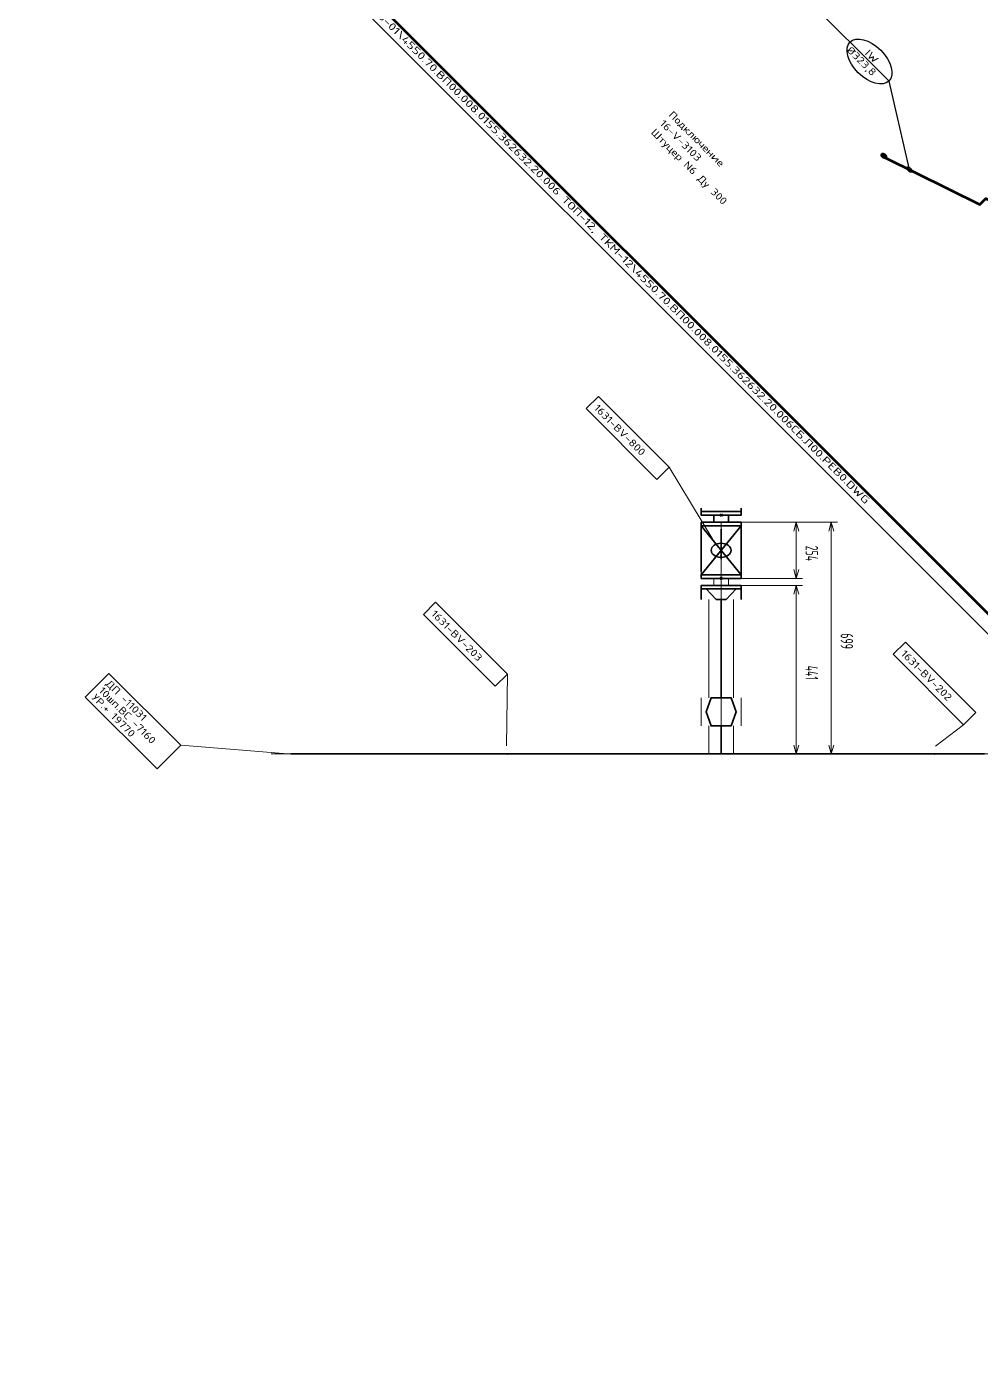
# Model space of a CAD drawing. Header units: millimetres. Extents: x -1501 to 8157, y -8271 to 1386.
# Drawn here: x 5970.7 to 6161.1, y -6271.6 to -6002.8 of the extents above; entities that cross this region are included whole.
import ezdxf
from ezdxf import colors
from ezdxf.entities.mleader import LeaderData, LeaderLine
from ezdxf.enums import TextEntityAlignment as Align
from ezdxf.math import Vec2, Vec3

# ---------------------------------------------------------------- set-up
doc = ezdxf.new("R2010")
doc.units = ezdxf.units.MM
doc.header["$MEASUREMENT"] = 0
for name, color, linetype, lineweight in [('--TEXT--', 7, 'Continuous', 25), ('OFORMLENIE', 7, 'Continuous', 25), ('подложка', 253, 'Continuous', 13), ('СН', 1, 'Continuous', 50)]:
    doc.layers.add(name, color=color, linetype=linetype, lineweight=lineweight)
doc.layers.add('непечат', color=2, linetype='Continuous', plot=False)
doc.layers.add('Построение', color=7, linetype='Continuous')
doc.styles.add('GOST 2.304', font='CS_Gost2304.shx')
doc.styles.add('GOST_2.304', font='CS_Gost2304.shx', dxfattribs={"height": 2.5})
doc.styles.add('Style-CS_Gost2304', font='CS_Gost2304.shx')
doc.styles.add('TNR_30', font='times.ttf', dxfattribs={"height": 3})

# ---------------------------------------------------------------- blocks, each defined once
blk = doc.blocks.new('TerminatorOpen_0.4')
at = {"color": 0, "linetype": 'ByBlock', "lineweight": -2}
for q in [(-1, 0.2), (-1, 0), (-1, -0.2)]:
    blk.add_line((0, 0), q, dxfattribs=at)
blk = doc.blocks.new('*U13')
at = {"layer": 'СН'}
blk.add_hatch(color=256, dxfattribs=at).paths.add_polyline_path([(0.5, 0, 1), (-0.5, 0, 1)])
blk.add_circle((0, 0), 0.5, dxfattribs=at)
blk = doc.blocks.new('_DotSmall')
at = {"color": 0, "linetype": 'ByBlock', "const_width": 0.5}
blk.add_lwpolyline([(-0.0625, 0, 1), (0.0625, 0, 1)], format="xyb", close=True, dxfattribs=at)
blk = doc.blocks.new('*U21')
at = {"color": 0, "linetype": 'ByBlock', "lineweight": -2}
blk.add_lwpolyline([(420, 297), (0, 297), (0, 0), (420, 0)], close=True, dxfattribs=at)
at = {"color": 0, "linetype": 'ByBlock', "lineweight": 50}
blk.add_lwpolyline([(20, 292), (415, 292), (415, 5), (20, 5)], close=True, dxfattribs=at)
at = {"color": 0, "linetype": 'ByBlock', "lineweight": -2, "insert": (8, 2.5), "char_height": 2.5, "attachment_point": 4, "style": 'GOST_2.304'}
blk.add_mtext('C:\\\\Users\\\\GrigoryAO\\\\Desktop\\\\03-23-01\\\\4550.70.ВП00.008.0155.362632.20.006 ТОП-12, ТКМ-12\\\\4550.70.ВП00.008.0155.362632.20.006СБ.Л00.РЕВ0.DWG', dxfattribs=at)
at = {"color": 0, "linetype": 'ByBlock', "lineweight": -2, "style": 'TNR_30'}
blk.add_attdef('ВЕРХНИЙ_НОМЕР_ЛИСТА', text='', height=3, dxfattribs=at).set_placement((410, 287), align=Align.MIDDLE_CENTER)

msp = doc.modelspace()

# ---------------------------------------------------------------- hatches: boundary and pattern name
at = {"layer": 'подложка', "extrusion": (2.35514e-16, 0.707107, -0.707107)}
h = msp.add_hatch(color=252, dxfattribs=at)
edge = h.paths.add_edge_path()
edge.add_arc((-6109.4, -4141.59), 1, 90, 450)
at = {"layer": 'подложка', "extrusion": (-3.92523e-17, -0.707107, 0.707107)}
h = msp.add_hatch(color=252, dxfattribs=at)
edge = h.paths.add_edge_path()
edge.add_arc((6109.4, -4169.36), 1, -90, 270)
h = msp.add_hatch(color=252, dxfattribs=at)
edge = h.paths.add_edge_path()
edge.add_arc((6109.4, -4177.3), 1, -90, 270)
at = {"layer": 'подложка', "extrusion": (-3.92523e-17, 0.707107, -0.707107)}
h = msp.add_hatch(color=252, dxfattribs=at)
edge = h.paths.add_edge_path()
edge.add_arc((-6109.4, -4177.3), 0.496, 90, 450)
h = msp.add_hatch(color=252, dxfattribs=at)
edge = h.paths.add_edge_path()
edge.add_arc((-6109.4, -4185.24), 0.496, 90, 450)
at = {"layer": 'подложка', "extrusion": (1.96262e-16, 1, -3.92523e-17)}
h = msp.add_hatch(color=252, dxfattribs=at)
edge = h.paths.add_edge_path()
edge.add_arc((-6023.45, 229.29), 1, 180, 540)
at = {"layer": 'Построение', "linetype": 'Continuous', "lineweight": 30, "extrusion": (-1.96262e-16, -1, 3.92523e-17)}
h = msp.add_hatch(color=256, dxfattribs=at)
edge = h.paths.add_edge_path()
edge.add_arc((6052.75, 229.29), 1, 180, 540)
at = {"layer": 'Построение', "linetype": 'Continuous', "lineweight": 30, "extrusion": (1.96262e-16, 1, -3.92523e-17)}
h = msp.add_hatch(color=256, dxfattribs=at)
edge = h.paths.add_edge_path()
edge.add_arc((-6080.54, 229.29), 1, 180, 540)
h = msp.add_hatch(color=256, dxfattribs=at)
edge = h.paths.add_edge_path()
edge.add_arc((-6138.18, 229.29), 1, 180, 540)

# ---------------------------------------------------------------- linework, layer by layer
at = {"layer": '--TEXT--', "extrusion": (-0.57735, -0.57735, 0.57735)}
msp.add_circle((8590.49, 158.36), 5.51, dxfattribs=at)
at = {"layer": 'непечат', "color": 3, "extrusion": (-0.57735, -0.57735, 0.57735)}
msp.add_lwpolyline([(-1387.86, 992.34), (10962.33, 992.34), (10962.33, -1271.92), (-1387.86, -1271.92)], close=True, dxfattribs=at)
at = {"layer": 'подложка', "color": 252, "extrusion": (-0.57735, -0.57735, 0.57735)}
for p, q in [((6107.77, -6105.26, 270.52), (6099.03, -6090.8, 276.24)), ((6066.52, -6146.48, 230.8), (6066.71, -6132.15, 245.32)), ((6152.21, -6146.57, 230.97), (6157.83, -6142.27, 240.9)), ((6022.74, -6148.12, 228.58), (6001.46, -6146.38, 209.04))]:
    msp.add_line(p, q, dxfattribs=at)
at = {"layer": 'подложка', "color": 252, "extrusion": (-1.11022e-16, -0.707107, 0.707107)}
for p, q in [((6109.4, -6101.81, 275.6), (6125.65, -6101.81, 275.6)), ((6109.4, -6101.81, 275.6), (6132.65, -6101.81, 275.6)), ((6124.4, -6103.58, 273.83), (6124.4, -6111.27, 266.14)), ((6131.4, -6103.58, 273.83), (6131.4, -6146.35, 231.06)), ((6105.4, -6113.04, 264.37), (6105.4, -6111.63, 265.78)), ((6109.4, -6113.04, 264.37), (6125.65, -6113.04, 264.37)), ((6109.4, -6114.44, 262.97), (6125.65, -6114.44, 262.97)), ((6124.4, -6116.21, 261.2), (6124.4, -6146.35, 231.06)), ((6105.4, -6136.89, 240.52), (6105.4, -6142.5, 234.91)), ((6113.4, -6136.89, 240.52), (6113.4, -6142.5, 234.91)), ((6109.4, -6148.12, 229.29), (6125.65, -6148.12, 229.29)), ((6109.4, -6148.12, 229.29), (6132.65, -6148.12, 229.29))]:
    msp.add_line(p, q, dxfattribs=at)
at = {"layer": 'подложка', "color": 252, "extrusion": (-1, 5.55112e-17, -5.55112e-17)}
for q in [(6109.4, -6148.12, 229.29), (6109.4, -6101.81, 275.6)]:
    msp.add_line((6109.4, -6101.81, 229.29), q, dxfattribs=at)
at = {"layer": 'подложка', "color": 252}
for p, q in [((6109.4, -6103.82, 232.29), (6109.4, -6103.82, 250.48)), ((6109.4, -6103.82, 254.48), (6109.4, -6103.82, 262.39)), ((6109.4, -6105.84, 229.29), (6109.4, -6105.84, 252)), ((6109.4, -6105.84, 256), (6109.4, -6105.84, 261.57)), ((6109.4, -6105.84, 265.57), (6109.4, -6105.84, 265.73)), ((6109.4, -6107.85, 229.29), (6109.4, -6107.85, 253.52)), ((6109.4, -6107.85, 257.52), (6109.4, -6107.85, 259.56)), ((6109.4, -6107.85, 263.56), (6109.4, -6107.85, 263.98)), ((6109.4, -6109.86, 229.29), (6109.4, -6109.86, 255.04)), ((6109.4, -6109.86, 259.04), (6109.4, -6109.86, 259.19)), ((6109.4, -6109.86, 264.6), (6109.4, -6109.86, 265.55)), ((6109.4, -6111.88, 229.29), (6109.4, -6111.88, 255.53)), ((6109.4, -6113.89, 229.29), (6109.4, -6113.89, 257.24)), ((6109.4, -6115.9, 229.29), (6109.4, -6115.9, 254.61)), ((6109.4, -6117.92, 229.29), (6109.4, -6117.92, 252.59)), ((6109.4, -6117.92, 256.59), (6109.4, -6117.92, 257.49)), ((6109.4, -6119.93, 229.29), (6109.4, -6119.93, 250.58)), ((6109.4, -6119.93, 254.58), (6109.4, -6119.93, 255.48)), ((6109.4, -6121.94, 229.29), (6109.4, -6121.94, 231.25)), ((6109.4, -6121.94, 238.32), (6109.4, -6121.94, 248.57)), ((6109.4, -6121.94, 252.57), (6109.4, -6121.94, 253.47)), ((6109.4, -6123.96, 229.29), (6109.4, -6123.96, 232.26)), ((6109.4, -6123.96, 239.32), (6109.4, -6123.96, 246.55)), ((6109.4, -6123.96, 250.55), (6109.4, -6123.96, 251.45)), ((6109.4, -6125.97, 229.29), (6109.4, -6125.97, 234.8)), ((6109.4, -6125.97, 238.8), (6109.4, -6125.97, 244.54)), ((6109.4, -6125.97, 248.54), (6109.4, -6125.97, 249.44)), ((6109.4, -6127.98, 229.29), (6109.4, -6127.98, 235.63)), ((6109.4, -6127.98, 239.63), (6109.4, -6127.98, 242.53)), ((6109.4, -6127.98, 246.53), (6109.4, -6127.98, 247.43)), ((6109.4, -6130, 229.29), (6109.4, -6130, 234.8)), ((6109.4, -6130, 238.8), (6109.4, -6130, 240.51)), ((6109.4, -6130, 244.51), (6109.4, -6130, 245.41)), ((6109.4, -6132.01, 229.29), (6109.4, -6132.01, 233.96)), ((6109.4, -6132.01, 237.96), (6109.4, -6132.01, 238.5)), ((6109.4, -6132.01, 242.5), (6109.4, -6132.01, 243.4)), ((6109.4, -6134.03, 229.29), (6109.4, -6134.03, 231.84)), ((6109.4, -6134.03, 240.49), (6109.4, -6134.03, 241.38)), ((6109.4, -6136.04, 229.29), (6109.4, -6136.04, 231.37)), ((6109.4, -6138.05, 229.29), (6109.4, -6138.05, 229.36)), ((6109.4, -6140.07, 229.29), (6109.4, -6140.07, 230.45)), ((6109.4, -6144.09, 229.29), (6109.4, -6144.09, 231.32)), ((6023.45, -6148.12, 232.12), (6052.75, -6148.12, 232.12)), ((6023.45, -6148.12, 226.46), (6052.75, -6148.12, 226.46)), ((6138.18, -6148.12, 232.12), (6080.54, -6148.12, 232.12)), ((6138.18, -6148.12, 226.46), (6080.54, -6148.12, 226.46))]:
    msp.add_line(p, q, dxfattribs=at)
at = {"layer": 'подложка', "color": 252, "extrusion": (-2.22045e-16, -0.707107, 0.707107)}
for p, q in [((6106.95, -6136.89, 240.52), (6106.95, -6117.25, 260.16)), ((6111.85, -6136.89, 240.52), (6111.85, -6117.25, 260.16))]:
    msp.add_line(p, q, dxfattribs=at)
at = {"layer": 'подложка', "color": 252, "extrusion": (-1.66533e-16, -0.707107, 0.707107)}
for p, q in [((6106.95, -6142.5, 234.91), (6106.95, -6148.12, 229.29)), ((6111.85, -6142.5, 234.91), (6111.85, -6148.12, 229.29))]:
    msp.add_line(p, q, dxfattribs=at)
at = {"layer": 'подложка', "color": 252, "extrusion": (-5.55112e-17, -1, 5.55112e-17)}
for p, q in [((6023.45, -6148.12, 229.29), (6023.45, -6148.12, 213.04)), ((6023.45, -6148.12, 229.29), (6023.45, -6148.12, 206.04)), ((6025.95, -6148.12, 214.29), (6054.22, -6148.12, 214.29)), ((6025.95, -6148.12, 207.29), (6207.65, -6148.12, 207.29)), ((6056.72, -6148.12, 229.29), (6056.72, -6148.12, 213.04)), ((6058.7, -6148.12, 229.29), (6058.7, -6148.12, 213.04)), ((6061.2, -6148.12, 214.29), (6072.09, -6148.12, 214.29)), ((6074.59, -6148.12, 229.29), (6074.59, -6148.12, 213.04)), ((6076.57, -6148.12, 229.29), (6076.57, -6148.12, 213.04)), ((6079.07, -6148.12, 214.29), (6106.9, -6148.12, 214.29)), ((6109.4, -6148.12, 229.29), (6109.4, -6148.12, 213.04)), ((6109.4, -6148.12, 229.29), (6109.4, -6148.12, 213.04)), ((6111.9, -6148.12, 214.29), (6139.65, -6148.12, 214.29)), ((6142.15, -6148.12, 229.29), (6142.15, -6148.12, 213.04)), ((6144.13, -6148.12, 229.29), (6144.13, -6148.12, 213.04)), ((6146.63, -6148.12, 214.29), (6157.51, -6148.12, 214.29)), ((6160.01, -6148.12, 229.29), (6160.01, -6148.12, 213.04))]:
    msp.add_line(p, q, dxfattribs=at)
at = {"layer": 'подложка', "color": 252, "extrusion": (1, -5.55112e-17, 5.55112e-17), "elevation": 6109.4, "flags": 128}
msp.add_lwpolyline([(-6148.12, 229.29), (-6101.81, 229.29), (-6101.81, 275.6)], dxfattribs=at)
at = {"layer": 'подложка', "color": 252, "extrusion": (-1, 5.55112e-17, -5.55112e-17), "elevation": -6109.4, "flags": 128}
msp.add_lwpolyline([(6101.81, 229.29), (6104.81, 229.29), (6104.81, 232.29), (6101.81, 232.29), (6101.81, 229.29)], dxfattribs=at)
at = {"layer": 'подложка', "color": 252, "extrusion": (5.55112e-17, 1, -5.55112e-17), "elevation": -6148.12, "flags": 128}
msp.add_lwpolyline([(-6020.47, 232.27), (-6023.45, 230.28), (-6023.45, 228.3), (-6020.47, 226.31)], dxfattribs=at)
at = {"layer": 'подложка', "color": 252}
for points in [[(6084.89, -6076.66, 276.24), (6099.03, -6090.8, 276.24), (6096.58, -6093.25, 271.34), (6082.44, -6079.11, 271.34)], [(6107.92, -6114.44, 262.97), (6107.92, -6113.04, 264.37), (6110.89, -6113.04, 264.37), (6110.89, -6114.44, 262.97)], [(6052.37, -6117.81, 245.33), (6066.71, -6132.15, 245.33), (6064.26, -6134.6, 240.43), (6049.92, -6120.25, 240.43)], [(6146.22, -6125.76, 245.79), (6160.28, -6139.82, 245.79), (6157.83, -6142.27, 240.9), (6143.77, -6128.21, 240.9)], [(5987.11, -6132.01, 209.06), (6001.48, -6146.38, 209.06), (5996.75, -6151.12, 199.59), (5982.38, -6136.75, 199.59)], [(6019.48, -6148.12, 233.26), (6020.47, -6148.12, 233.26), (6020.47, -6148.12, 225.32), (6019.48, -6148.12, 225.32)]]:
    msp.add_3dface(points, dxfattribs=at)
at = {"layer": 'Построение', "linetype": 'Continuous', "lineweight": 30, "extrusion": (-1.11022e-16, -0.707107, 0.707107)}
for p, q in [((6105.4, -6100.41, 277), (6105.4, -6098.99, 278.42)), ((6113.4, -6100.41, 277), (6113.4, -6098.99, 278.42)), ((6105.4, -6101.81, 275.6), (6105.4, -6103.22, 274.19)), ((6113.4, -6101.81, 275.6), (6113.4, -6103.22, 274.19)), ((6105.4, -6103.22, 274.19), (6105.4, -6111.63, 265.78)), ((6113.4, -6103.22, 274.19), (6113.4, -6111.63, 265.78)), ((6113.4, -6113.04, 264.37), (6113.4, -6111.63, 265.78)), ((6105.4, -6114.44, 262.97), (6105.4, -6115.86, 261.55)), ((6113.4, -6114.44, 262.97), (6113.4, -6115.86, 261.55)), ((6105.4, -6115.86, 261.55), (6105.4, -6117.25, 260.16)), ((6113.4, -6115.86, 261.55), (6113.4, -6117.25, 260.16))]:
    msp.add_line(p, q, dxfattribs=at)
at = {"layer": 'Построение', "linetype": 'Continuous', "lineweight": 30, "extrusion": (-1.66533e-16, -0.707107, 0.707107)}
for p, q in [((6105.4, -6098.99, 278.42), (6105.4, -6099.7, 277.71)), ((6113.4, -6098.99, 278.42), (6113.4, -6099.7, 277.71))]:
    msp.add_line(p, q, dxfattribs=at)
at = {"layer": 'Построение', "linetype": 'Continuous', "lineweight": 30, "extrusion": (5.55112e-17, -0.707107, 0.707107)}
for p, q in [((6109.15, -6100.23, 277.18), (6109.65, -6100.58, 276.83)), ((6109.65, -6100.23, 277.18), (6109.15, -6100.58, 276.83)), ((6109.15, -6112.86, 264.55), (6109.65, -6113.22, 264.19)), ((6109.65, -6112.86, 264.55), (6109.15, -6113.22, 264.19))]:
    msp.add_line(p, q, dxfattribs=at)
at = {"layer": 'Построение', "linetype": 'Continuous', "lineweight": 30, "extrusion": (5.55112e-17, 0.707107, -0.707107)}
for p, q in [((6113.38, -6112.34, 265.07), (6105.43, -6102.51, 274.9)), ((6113.38, -6102.51, 274.9), (6105.43, -6112.34, 265.07)), ((6109.4, -6148.12, 229.29), (6109.4, -6142.5, 234.91))]:
    msp.add_line(p, q, dxfattribs=at)
at = {"layer": 'Построение', "linetype": 'Continuous', "lineweight": 30, "extrusion": (-1, 5.55112e-17, -5.55112e-17)}
msp.add_line((6109.4, -6109.19, 271.75), (6109.4, -6103.18, 265.74), dxfattribs=at)
at = {"layer": 'Построение', "linetype": 'Continuous', "lineweight": 30}
for p, q in [((6109.4, -6136.89, 240.52), (6109.4, -6117.25, 260.16)), ((6023.45, -6148.12, 229.29), (6052.75, -6148.12, 229.29)), ((6054.72, -6148.12, 233.29), (6052.75, -6148.12, 233.29)), ((6054.72, -6148.12, 225.29), (6052.75, -6148.12, 225.29)), ((6056.72, -6148.12, 233.29), (6054.72, -6148.12, 233.29)), ((6056.72, -6148.12, 225.29), (6054.72, -6148.12, 225.29)), ((6058.7, -6148.12, 233.29), (6060.7, -6148.12, 233.29)), ((6058.7, -6148.12, 225.29), (6060.7, -6148.12, 225.29)), ((6060.7, -6148.12, 233.29), (6072.59, -6148.12, 233.29)), ((6060.7, -6148.12, 225.29), (6072.59, -6148.12, 225.29)), ((6074.59, -6148.12, 233.29), (6072.59, -6148.12, 233.29)), ((6074.59, -6148.12, 225.29), (6072.59, -6148.12, 225.29)), ((6076.57, -6148.12, 233.29), (6078.57, -6148.12, 233.29)), ((6076.57, -6148.12, 225.29), (6078.57, -6148.12, 225.29)), ((6078.57, -6148.12, 233.29), (6080.54, -6148.12, 233.29)), ((6078.57, -6148.12, 225.29), (6080.54, -6148.12, 225.29)), ((6138.18, -6148.12, 229.29), (6080.54, -6148.12, 229.29)), ((6140.15, -6148.12, 233.29), (6138.18, -6148.12, 233.29)), ((6140.15, -6148.12, 225.29), (6138.18, -6148.12, 225.29)), ((6142.15, -6148.12, 233.29), (6140.15, -6148.12, 233.29)), ((6142.15, -6148.12, 225.29), (6140.15, -6148.12, 225.29)), ((6144.13, -6148.12, 233.29), (6146.13, -6148.12, 233.29)), ((6144.13, -6148.12, 225.29), (6146.13, -6148.12, 225.29)), ((6158.01, -6148.12, 233.29), (6146.13, -6148.12, 233.29)), ((6158.01, -6148.12, 225.29), (6146.13, -6148.12, 225.29)), ((6160.01, -6148.12, 233.29), (6158.01, -6148.12, 233.29)), ((6160.01, -6148.12, 225.29), (6158.01, -6148.12, 225.29))]:
    msp.add_line(p, q, dxfattribs=at)
at = {"layer": 'Построение', "linetype": 'Continuous', "lineweight": 30, "extrusion": (-5.55112e-17, -1, 5.55112e-17)}
for p, q in [((6058.95, -6148.12, 229.54), (6058.45, -6148.12, 229.04)), ((6058.95, -6148.12, 229.04), (6058.45, -6148.12, 229.54)), ((6076.82, -6148.12, 229.54), (6076.32, -6148.12, 229.04)), ((6076.82, -6148.12, 229.04), (6076.32, -6148.12, 229.54)), ((6145.12, -6148.12, 233.26), (6159.02, -6148.12, 225.32)), ((6159.02, -6148.12, 233.26), (6145.12, -6148.12, 225.32)), ((6152.07, -6148.12, 226.79), (6152.07, -6148.12, 235.29))]:
    msp.add_line(p, q, dxfattribs=at)
at = {"layer": 'Построение', "linetype": 'Continuous', "lineweight": 30, "extrusion": (5.55112e-17, 1, -5.55112e-17)}
for p, q in [((6073.59, -6148.12, 233.26), (6059.7, -6148.12, 225.32)), ((6059.7, -6148.12, 233.26), (6073.59, -6148.12, 225.32)), ((6066.64, -6148.12, 226.79), (6066.64, -6148.12, 235.29)), ((6141.9, -6148.12, 229.54), (6142.4, -6148.12, 229.04)), ((6141.9, -6148.12, 229.04), (6142.4, -6148.12, 229.54)), ((6159.76, -6148.12, 229.54), (6160.26, -6148.12, 229.04)), ((6159.76, -6148.12, 229.04), (6160.26, -6148.12, 229.54))]:
    msp.add_line(p, q, dxfattribs=at)
at = {"layer": 'Построение', "linetype": 'Continuous', "lineweight": 30, "extrusion": (-5.55112e-17, -0.707107, 0.707107), "elevation": 4509.51, "flags": 128}
msp.add_lwpolyline([(6112.38, -4138.61), (6110.4, -4141.59), (6108.41, -4141.59), (6106.43, -4138.61)], dxfattribs=at)
at = {"layer": 'Построение', "linetype": 'Continuous', "lineweight": 30, "extrusion": (0, -0.707107, 0.707107), "elevation": 4509.51, "flags": 128}
msp.add_lwpolyline([(6111.4, -4177.3), (6112.4, -4173.36), (6111.4, -4169.36), (6107.4, -4169.36), (6106.4, -4173.36), (6107.4, -4177.3), (6111.4, -4177.3)], close=True, dxfattribs=at)
at = {"layer": 'Построение', "linetype": 'Continuous', "lineweight": 30, "extrusion": (-5.55112e-17, -1, 5.55112e-17), "elevation": 6148.12, "flags": 128}
for points in [[(6055.73, 232.27), (6052.75, 230.28), (6052.75, 228.3), (6055.73, 226.31)], [(6141.15, 232.27), (6138.18, 230.28), (6138.18, 228.3), (6141.15, 226.31)]]:
    msp.add_lwpolyline(points, dxfattribs=at)
at = {"layer": 'Построение', "linetype": 'Continuous', "lineweight": 30, "extrusion": (5.55112e-17, 1, -5.55112e-17), "elevation": -6148.12, "flags": 128}
msp.add_lwpolyline([(-6077.56, 232.27), (-6080.54, 230.28), (-6080.54, 228.3), (-6077.56, 226.31)], dxfattribs=at)
at = {"layer": 'Построение', "linetype": 'Continuous', "lineweight": 30, "extrusion": (5.55112e-17, 0.707107, -0.707107)}
msp.add_circle((-6109.4, -4127.69, -4509.51), 1.99, dxfattribs=at)
at = {"layer": 'Построение', "linetype": 'Continuous', "lineweight": 30, "extrusion": (5.55112e-17, 1, -5.55112e-17)}
msp.add_circle((-6066.64, 229.29, -6148.12), 1.99, dxfattribs=at)
at = {"layer": 'Построение', "linetype": 'Continuous', "lineweight": 30, "extrusion": (-5.55112e-17, -1, 5.55112e-17)}
msp.add_circle((6152.07, 229.29, 6148.12), 1.99, dxfattribs=at)
at = {"layer": 'Построение', "linetype": 'Continuous', "lineweight": 30, "extrusion": (-1, 5.55112e-17, -5.55112e-17)}
msp.add_point((6109.4, -6108.56, 271.07), dxfattribs=at)
at = {"layer": 'Построение', "linetype": 'Continuous', "lineweight": 30, "extrusion": (5.55112e-17, 1, -5.55112e-17)}
msp.add_point((6066.68, -6148.12, 227.72), dxfattribs=at)
at = {"layer": 'Построение', "linetype": 'Continuous', "lineweight": 30, "extrusion": (-5.55112e-17, -1, 5.55112e-17)}
msp.add_point((6152.04, -6148.12, 227.72), dxfattribs=at)
at = {"layer": 'Построение', "linetype": 'Continuous', "lineweight": 30, "extrusion": (1, -5.55112e-17, 5.55112e-17)}
msp.add_solid([(-6104.24, 263.98, 6109.4), (-6101.41, 266.8, 6109.4), (-6104.6, 264.33, 6109.4), (-6101.77, 267.16, 6109.4)], dxfattribs=at)
at = {"layer": 'Построение', "linetype": 'Continuous', "lineweight": 30, "extrusion": (-5.55112e-17, -1, 5.55112e-17)}
msp.add_solid([(6068.64, 235.79, 6148.12), (6064.64, 235.79, 6148.12), (6068.64, 235.29, 6148.12), (6064.64, 235.29, 6148.12)], dxfattribs=at)
at = {"layer": 'Построение', "linetype": 'Continuous', "lineweight": 30, "extrusion": (5.55112e-17, 1, -5.55112e-17)}
msp.add_solid([(-6150.07, 235.79, -6148.12), (-6154.07, 235.79, -6148.12), (-6150.07, 235.29, -6148.12), (-6154.07, 235.29, -6148.12)], dxfattribs=at)
at = {"layer": 'Построение', "linetype": 'Continuous', "lineweight": 30}
for points in [[(6113.38, -6099.7, 277.71), (6113.38, -6100.41, 277), (6105.43, -6100.41, 277), (6105.43, -6099.7, 277.71)], [(6113.38, -6102.51, 274.9), (6113.38, -6101.81, 275.6), (6105.43, -6101.81, 275.6), (6105.43, -6102.51, 274.9)], [(6107.92, -6101.81, 275.6), (6107.92, -6100.41, 277), (6110.89, -6100.41, 277), (6110.89, -6101.81, 275.6)], [(6113.38, -6113.04, 264.37), (6113.38, -6112.34, 265.07), (6105.43, -6112.34, 265.07), (6105.43, -6113.04, 264.37)], [(6113.38, -6114.44, 262.97), (6113.38, -6115.15, 262.26), (6105.43, -6115.15, 262.26), (6105.43, -6114.44, 262.97)], [(6056.72, -6148.12, 233.26), (6055.73, -6148.12, 233.26), (6055.73, -6148.12, 225.32), (6056.72, -6148.12, 225.32)], [(6058.7, -6148.12, 227.8), (6056.72, -6148.12, 227.8), (6056.72, -6148.12, 230.78), (6058.7, -6148.12, 230.78)], [(6059.7, -6148.12, 233.26), (6058.7, -6148.12, 233.26), (6058.7, -6148.12, 225.32), (6059.7, -6148.12, 225.32)], [(6074.59, -6148.12, 233.26), (6073.59, -6148.12, 233.26), (6073.59, -6148.12, 225.32), (6074.59, -6148.12, 225.32)], [(6076.57, -6148.12, 227.8), (6074.59, -6148.12, 227.8), (6074.59, -6148.12, 230.78), (6076.57, -6148.12, 230.78)], [(6076.57, -6148.12, 233.26), (6077.56, -6148.12, 233.26), (6077.56, -6148.12, 225.32), (6076.57, -6148.12, 225.32)], [(6142.15, -6148.12, 233.26), (6141.15, -6148.12, 233.26), (6141.15, -6148.12, 225.32), (6142.15, -6148.12, 225.32)], [(6142.15, -6148.12, 227.8), (6144.13, -6148.12, 227.8), (6144.13, -6148.12, 230.78), (6142.15, -6148.12, 230.78)], [(6144.13, -6148.12, 233.26), (6145.12, -6148.12, 233.26), (6145.12, -6148.12, 225.32), (6144.13, -6148.12, 225.32)], [(6159.02, -6148.12, 233.26), (6160.01, -6148.12, 233.26), (6160.01, -6148.12, 225.32), (6159.02, -6148.12, 225.32)], [(6160.01, -6148.12, 227.8), (6162, -6148.12, 227.8), (6162, -6148.12, 230.78), (6160.01, -6148.12, 230.78)]]:
    msp.add_3dface(points, dxfattribs=at)
at = {"layer": 'СН', "extrusion": (-0.57735, -0.57735, 0.57735)}
msp.add_lwpolyline([(8606.2, 138.63), (8626.29, 150.42), (8626.29, 153.34), (8647.53, 164.92), (8647.53, 162.09), (8664.85, 172.35), (8661.81, 176.98), (8660.65, 176.41), (8656.49, 183.94), (8657.9, 184.96), (8644.82, 207.71), (8642.59, 206.61), (8627.37, 230.88), (8635.27, 235.54), (8649.74, 210.56), (8647.3, 208.93), (8660.12, 186.76), (8661.13, 187.33), (8665.96, 179.21), (8664.87, 178.53), (8667.57, 173.7), (8687.2, 185.11), (8687.2, 187.89), (8707.79, 199.61), (8708.78, 193.16), (8730, 205.25)], dxfattribs=at)

# ---------------------------------------------------------------- block references
at = {"layer": 'OFORMLENIE', "extrusion": (-0.57735, -0.57735, 0.57735)}
msp.add_blockref('*U21', (8463.84, 47.27), dxfattribs=at)
at = {"layer": 'подложка', "color": 252, "extrusion": (-1.11022e-16, -0.707107, 0.707107)}
for p, xscale, yscale, zscale, rotation in [((6124.4, -4119.75, 4509.51), 2.5, 2.5, 2.5, 90), ((6131.4, -4119.75, 4509.51), 2.500000000000001, 2.500000000000001, 2.500000000000001, 90), ((6124.4, -4135.63, 4509.51), 2.5, 2.5, 2.5, 270), ((6124.4, -4137.62, 4509.51), 2.500000000000002, 2.500000000000002, 2.500000000000002, 89.99999999999997), ((6124.4, -4185.24, 4509.51), 2.500000000000002, 2.500000000000002, 2.500000000000002, 270), ((6131.4, -4185.24, 4509.51), 2.500000000000002, 2.500000000000002, 2.500000000000002, 270)]:
    msp.add_blockref('TerminatorOpen_0.4', p, dxfattribs=dict(at, xscale=xscale, yscale=yscale, zscale=zscale, rotation=rotation))
at = {"layer": 'подложка', "color": 252, "extrusion": (-5.55112e-17, -1, 5.55112e-17), "xscale": 2.5, "yscale": 2.5, "zscale": 2.5, "rotation": 180}
for p in [(6023.45, 214.29, 6148.12), (6023.45, 207.29, 6148.12), (6058.7, 214.29, 6148.12), (6076.57, 214.29, 6148.12), (6109.4, 214.29, 6148.12), (6144.13, 214.29, 6148.12)]:
    msp.add_blockref('TerminatorOpen_0.4', p, dxfattribs=at)
at = {"layer": 'подложка', "color": 252, "extrusion": (-5.55112e-17, -1, 5.55112e-17), "xscale": 2.5, "yscale": 2.5, "zscale": 2.5}
for p in [(6056.72, 214.29, 6148.12), (6074.59, 214.29, 6148.12), (6109.4, 214.29, 6148.12), (6142.15, 214.29, 6148.12), (6160.01, 214.29, 6148.12)]:
    msp.add_blockref('TerminatorOpen_0.4', p, dxfattribs=at)
at = {"layer": 'СН', "extrusion": (-0.57735, -0.57735, 0.57735)}
msp.add_blockref('*U13', (8605.84, 138.78), dxfattribs=at)

# ---------------------------------------------------------------- texts
at = {"layer": '--TEXT--', "extrusion": (-0.57735, -0.57735, 0.57735), "style": 'GOST 2.304', "width": 0.9}
msp.add_text('%%C323,8', height=2.5, rotation=360, dxfattribs=at).set_placement((8585.63, 155.27))
at = {"layer": '--TEXT--', "extrusion": (-0.57735, -0.57735, 0.57735), "style": 'GOST 2.304'}
msp.add_text('IW', height=2.5, rotation=360, dxfattribs=at).set_placement((8588.63, 158.93))
at = {"layer": 'подложка', "color": 252, "extrusion": (-0.57735, -0.57735, 0.57735), "style": 'Style-CS_Gost2304', "width": 0.875}
for s, p in [('16-V-3103', (8569.64, 91.59)), ('Подключение', (8569.64, 95.9)), ('Штуцер N6 Ду 300', (8569.64, 87.28))]:
    msp.add_text(s, height=2.5, rotation=360, dxfattribs=at).set_placement(p)
for s, p in [('1631-BV-800', (8600.52, 225.91, 154.73)), ('1631-BV-203', (8606.61, 170.59, 179.42)), ('1631-BV-202', (8678.6, 206.04, 130.1)), ('ДП -11031', (8570.52, 109.15, 204.36)), ('УР.+ 19770', (8570.52, 102.35, 204.36)), ('10шп.ВС -7160', (8570.52, 105.75, 204.36))]:
    msp.add_text(s, height=2.5, rotation=360, dxfattribs=at).set_placement(p, align=Align.MIDDLE_LEFT)
at = {"layer": 'подложка', "color": 252, "extrusion": (-1, 5.55112e-17, -5.55112e-17), "char_height": 2.5, "attachment_point": 5, "style": 'GOST_2.304'}
for insert, text_direction in [((6109.4, -6099.56, 253.32), (0, 0, 1)), ((6109.4, -6125.84, 227.04), (0, -1, 0))]:
    msp.add_mtext('\\A1;494', dxfattribs=dict(at, insert=insert, text_direction=text_direction))
at = {"layer": 'подложка', "color": 252, "extrusion": (-1.11022e-16, -0.707107, 0.707107), "char_height": 2.5, "attachment_point": 5, "text_direction": (0, -0.707107, -0.707107), "style": 'GOST_2.304'}
for s, insert in [('\\A1;254', (6127.53, -6108.04, 269.37)), ('\\A1;699', (6134.53, -6125.58, 251.83)), ('\\A1;441', (6127.53, -6131.9, 245.51))]:
    msp.add_mtext(s, dxfattribs=dict(at, insert=insert))
at = {"layer": 'подложка', "color": 252, "extrusion": (-5.55112e-17, -1, 5.55112e-17), "char_height": 2.5, "attachment_point": 5, "text_direction": (1, 0, 0), "style": 'GOST_2.304'}
for s, insert in [('\\A1;496', (6040.96, -6148.12, 217.42)), ('\\A1;968', (6067.52, -6148.12, 217.42)), ('\\A1;454', (6093.86, -6148.12, 217.42)), ('\\A1;4264', (6117.67, -6148.12, 210.42)), ('\\A1;446', (6126.65, -6148.12, 217.42)), ('\\A1;968', (6152.95, -6148.12, 217.42))]:
    msp.add_mtext(s, dxfattribs=dict(at, insert=insert))

# ---------------------------------------------------------------- leaders
at = {"layer": '--TEXT--'}
ml = msp.add_multileader_mtext('Standard', dxfattribs=at)
ml.set_content('СН131.5.1\\P33НТР2-ВТ (19 м)', color=7, style='GOST 2.304')
ml.set_leader_properties()
ml.set_arrow_properties(name='DOTSMALL')
ml.build(insert=Vec2(0, 0))
ml.multileader.update_dxf_attribs({"text_left_attachment_type": 6, "text_right_attachment_type": 6, "dogleg_length": 11.2, "arrow_head_size": 2.5})
ctx = ml.context
ctx.base_point, ctx.char_height, ctx.arrow_head_size, ctx.plane_origin, ctx.plane_x_axis, ctx.plane_y_axis = Vec3(6097.36, -5968.08, 129.27), 2.5, 2.5, Vec3(6242.68, -6055.68, 187), Vec3(0.707107, -0.707107, 0), Vec3(0.408248, 0.408248, 0.816497)
ctx.left_attachment, ctx.right_attachment, ctx.text_align_type = 6, 6, 2
notes = []
notes.append((ctx, [(0, (1, 1, 0), (6142.97, -6013.7, 129.27), (-0.707107, 0.707107, 0), 33.19, [(0, [(6147.04, -6031.35, 115.69)], 0, [])])]))
ctx.mtext.insert, ctx.mtext.text_direction, ctx.mtext.defined_height, ctx.mtext.alignment, ctx.mtext.flow_direction, ctx.mtext.extrusion = Vec3(6119.31, -5987.59, 131.72), Vec3(0.707107, -0.707107, 0), 0.0309, 3, 5, Vec3(-0.57735, -0.57735, 0.57735)
for ctx, leaders in notes:
    for number, flags, end, landing, length, lines in leaders:
        leader = LeaderData()
        leader.index, (leader.has_last_leader_line, leader.has_dogleg_vector, leader.attachment_direction) = number, flags
        leader.last_leader_point, leader.dogleg_vector, leader.dogleg_length = Vec3(end), Vec3(landing), length
        for number, points, colour, breaks in lines:
            line = LeaderLine()
            line.index, line.vertices, line.color, line.breaks = number, Vec3.list(points), colors.encode_raw_color(colour), breaks
            leader.lines.append(line)
        ctx.leaders.append(leader)

doc.saveas('drawing.dxf')
